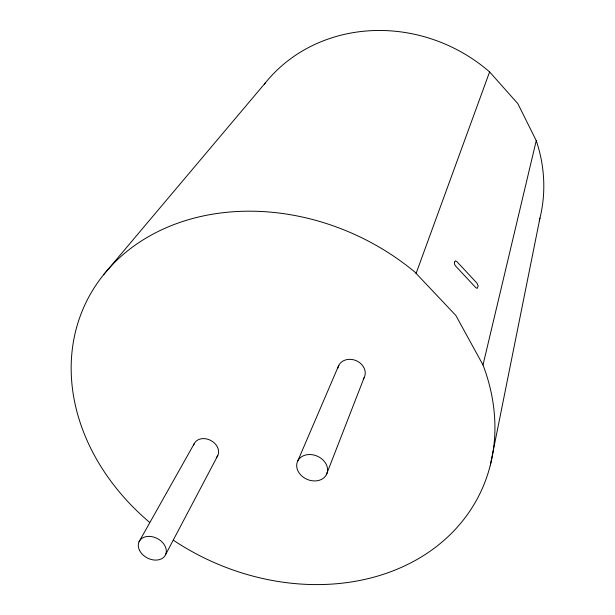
<?xml version="1.0" encoding="UTF-8"?>
<svg xmlns="http://www.w3.org/2000/svg" width="615" height="615" viewBox="0 0 615 615"><rect width="100%" height="100%" fill="white"/><g stroke="black" fill="none" stroke-linecap="round" stroke-linejoin="round"><path stroke-width="0.92" d="M490.363 464.986L539.955 218.071M173.253 540.139A218.909 178.404 25.7 0 0 416.516 559.765A218.909 178.404 25.7 0 0 483.006 364.979L536.249 140.651L517.861 103.689L489.602 71.901A156.149 142.857 25.8 0 0 264.35 84.17M416.101 273.398L489.602 71.901M326.342 474.803A15.89 12.661 22.9 0 0 310.268 454.539A15.89 12.661 22.9 0 0 299.782 473.85A15.89 12.661 22.9 0 0 326.342 474.803L364.072 377.787M297.845 460.796L338.788 365.341M165.52 554.799L217.81 455.515M139.028 541.8L194.117 443.876M103.62 274.697L265.519 82.694M483.006 364.979L455.861 315.472L414.679 271.899A218.909 178.404 25.7 0 0 117.734 259.415A218.909 178.404 25.7 0 0 149.676 522.404M193.541 445.598A13.199 10.37 27.9 0 1 210.891 440.517A13.199 10.37 27.9 0 1 216.249 457.737M337.812 368.27A14.099 11.823 22.5 0 1 356.139 360.644A14.099 11.823 22.5 0 1 363.234 379.094M536.249 140.651A156.149 142.857 25.8 0 1 539.255 220.808M454.585 262.028L454.485 264.181L455.63 266.064L475.741 287.574L477.117 288.412L478.186 285.952L476.963 283.138L456.991 261.752L455.546 260.829L454.585 262.028M139.651 550.594A14.76 10.932 27.7 0 0 163.859 557.136A14.76 10.932 27.7 0 0 153.396 536.995A14.76 10.932 27.7 0 0 139.651 550.594"/></g></svg>
